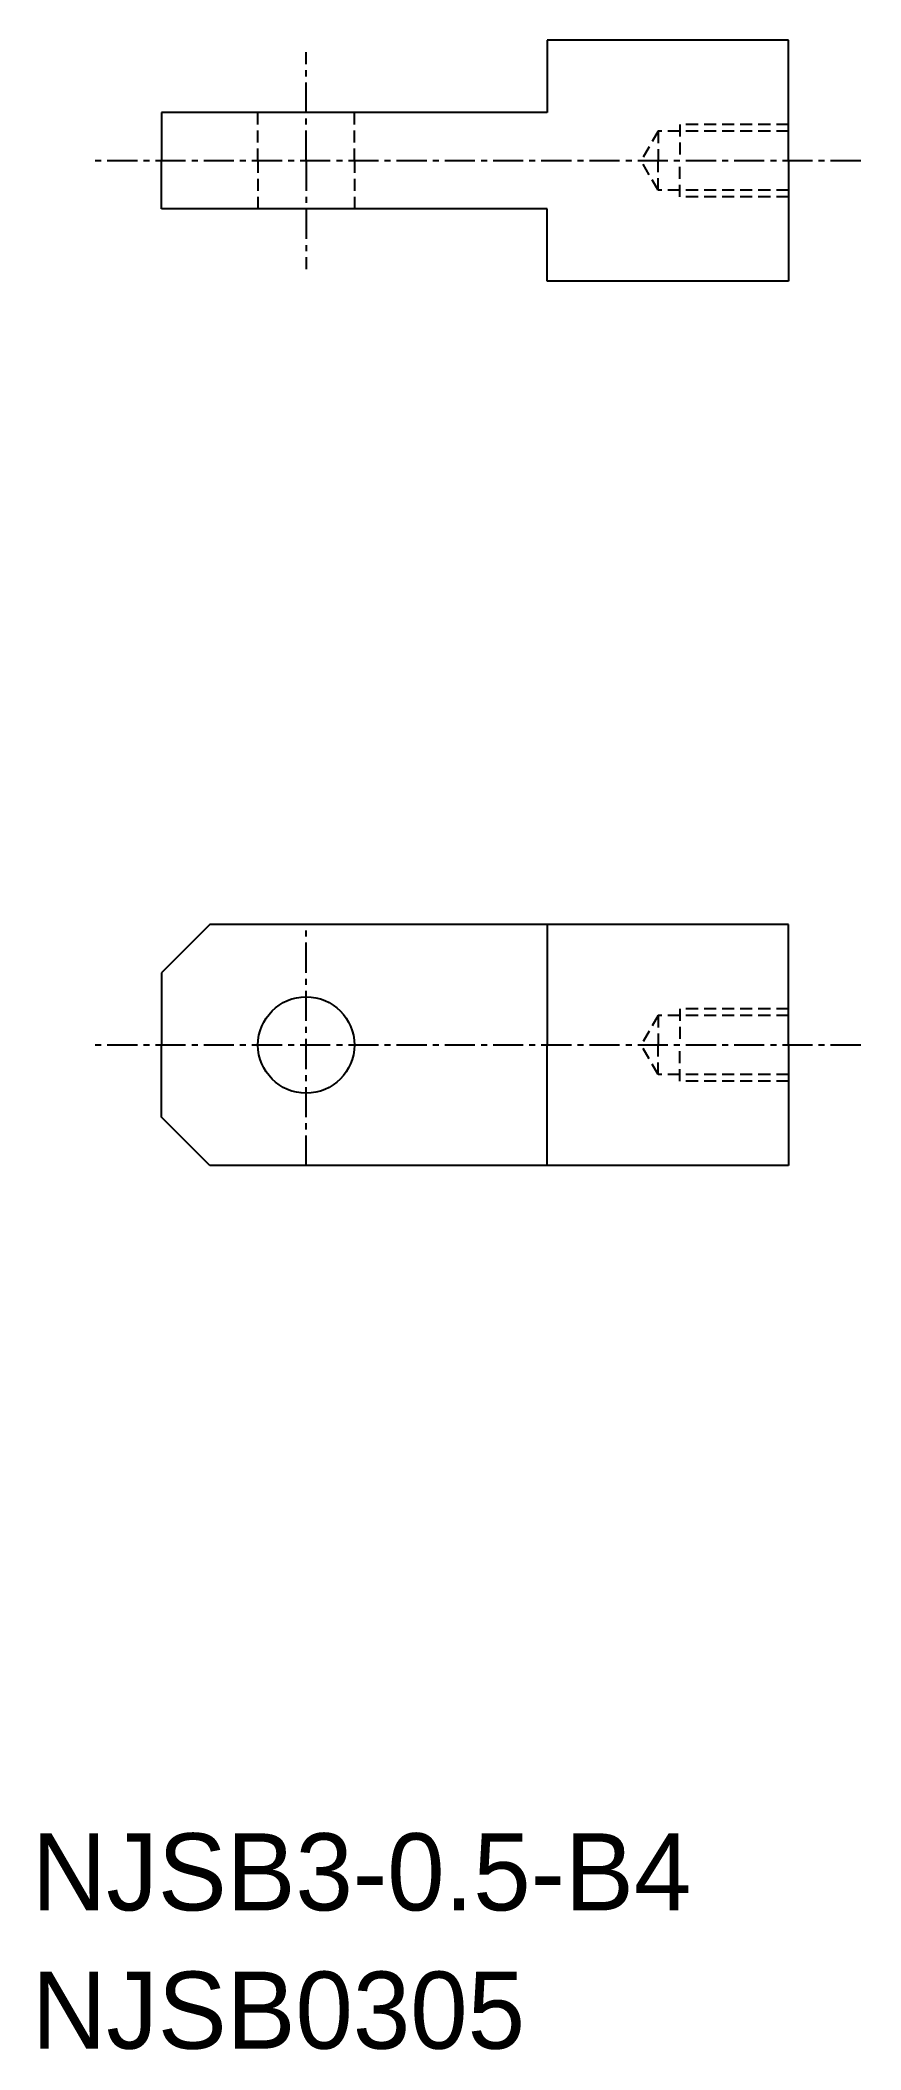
# Model space of a CAD drawing. Extents: x 84.3 to 118.3, y 220.6 to 304.
import ezdxf

# ---------------------------------------------------------------- set-up
doc = ezdxf.new("R2010")
doc.units = 0
doc.linetypes.add('CENTER', pattern=[2, 1.25, -0.25, 0.25, -0.25])
doc.linetypes.add('DASHED', pattern=[0.75, 0.5, -0.25])
doc.layers.get('0').update_dxf_attribs({"linetype": 'CONTINUOUS'})
doc.layers.add('CENTER', color=1, linetype='CENTER')

msp = doc.modelspace()

# ---------------------------------------------------------------- linework, layer by layer
at = {"color": 7, "linetype": 'CONTINUOUS'}
for p, q in [((115.311, 303.955), (105.311, 303.955)), ((105.311, 303.955), (105.311, 300.955)), ((115.311, 298.955), (115.311, 303.955)), ((105.311, 300.955), (89.311, 300.955)), ((89.311, 300.955), (89.311, 298.955)), ((89.311, 296.955), (89.311, 298.955)), ((105.311, 296.955), (89.311, 296.955)), ((105.311, 293.955), (105.311, 296.955)), ((115.311, 293.955), (105.311, 293.955)), ((91.311, 267.258), (89.311, 265.258)), ((115.311, 267.258), (91.311, 267.258)), ((105.311, 267.258), (105.311, 262.258)), ((115.311, 262.258), (115.311, 267.258)), ((89.311, 265.258), (89.311, 262.258)), ((89.311, 259.258), (89.311, 262.258)), ((105.311, 257.258), (105.311, 262.258)), ((91.311, 257.258), (89.311, 259.258)), ((115.311, 257.258), (91.311, 257.258))]:
    msp.add_line(p, q, dxfattribs=at)
at = {"color": 3, "linetype": 'DASHED'}
for p, q in [((93.311, 298.955), (93.311, 300.955)), ((97.311, 298.955), (97.311, 300.955)), ((110.811, 300.455), (110.811, 298.955)), ((115.311, 300.455), (110.811, 300.455)), ((109.911, 300.184), (109.201, 298.955)), ((109.911, 300.184), (109.911, 298.955)), ((115.311, 300.184), (109.911, 300.184)), ((93.311, 298.955), (93.311, 296.955)), ((97.311, 298.955), (97.311, 296.955)), ((109.911, 297.725), (109.201, 298.955)), ((109.911, 297.725), (109.911, 298.955)), ((110.811, 297.455), (110.811, 298.955)), ((115.311, 297.725), (109.911, 297.725)), ((115.311, 297.455), (110.811, 297.455)), ((110.811, 263.758), (110.811, 262.258)), ((115.311, 263.758), (110.811, 263.758)), ((109.911, 263.488), (109.201, 262.258)), ((109.911, 263.488), (109.911, 262.258)), ((115.311, 263.488), (109.911, 263.488)), ((109.911, 261.029), (109.201, 262.258)), ((109.911, 261.029), (109.911, 262.258)), ((110.811, 260.758), (110.811, 262.258)), ((115.311, 261.029), (109.911, 261.029)), ((115.311, 260.758), (110.811, 260.758))]:
    msp.add_line(p, q, dxfattribs=at)
for p, q in [((115.311, 298.955), (115.311, 293.955)), ((115.311, 262.258), (115.311, 257.258))]:
    msp.add_line(p, q)
at = {"color": 7, "linetype": 'CONTINUOUS'}
msp.add_circle((95.311, 262.258), 2, dxfattribs=at)
at = {"layer": 'CENTER', "color": 1, "linetype": 'CENTER'}
for p, q in [((95.311, 298.955), (95.311, 303.455)), ((118.311, 298.955), (86.311, 298.955)), ((95.311, 298.955), (95.311, 294.455)), ((95.311, 257.258), (95.311, 267.258)), ((118.311, 262.258), (86.311, 262.258))]:
    msp.add_line(p, q, dxfattribs=at)

# ---------------------------------------------------------------- texts
at = {"color": 7, "linetype": 'CONTINUOUS'}
for s, p in [('NJSB3-0.5-B4', (83.928, 226.346)), ('NJSB0305', (83.928, 220.607))]:
    msp.add_text(s, height=3.2, dxfattribs=at).set_placement(p)

doc.saveas('drawing.dxf')
